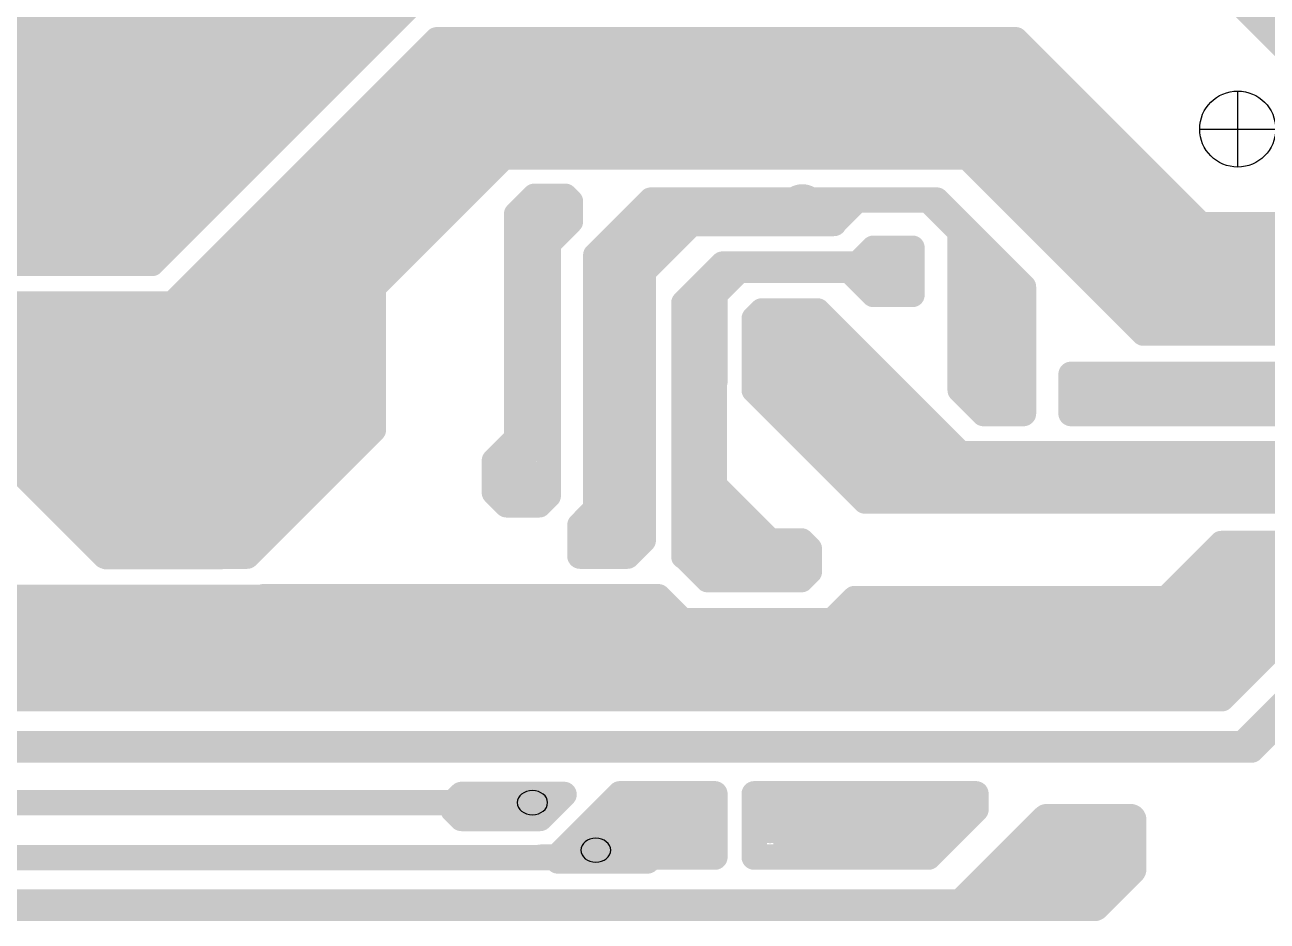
# Model space of a CAD drawing. Extents: x 13 to 23.9, y 0.2 to 11.6.
# Drawn here: x 19.736 to 21.697, y 7.575 to 8.989 of the extents above; entities that cross this region are included whole.
import ezdxf

# ---------------------------------------------------------------- set-up
doc = ezdxf.new("R2010")
doc.units = 0
doc.header["$MEASUREMENT"] = 0
doc.layers.add('BOTTOM', color=250, linetype='Continuous')
doc.layers.get('0').off()

# ---------------------------------------------------------------- blocks, each defined once
blk = doc.blocks.new('UNIT_DISC')
at = {"linetype": 'Continuous', "const_width": 0.5}
blk.add_lwpolyline([(0.25, 0, 1), (-0.25, 0, 1)], format="xyb", close=True, dxfattribs=at)
blk = doc.blocks.new('SHAPE_RR_1900_1300_0_0_0_0')
for points in [[(-0.0625, -0.065), (0.0625, -0.065), (-0.0625, 0.065), (0.0625, 0.065)], [(-0.095, -0.0325), (0.095, -0.0325), (-0.095, 0.0325), (0.095, 0.0325)]]:
    blk.add_solid(points)
at = {"xscale": 0.065, "yscale": 0.065, "zscale": 0.065}
for p in [(-0.0625, 0.0325), (0.0625, 0.0325), (-0.0625, -0.0325), (0.0625, -0.0325)]:
    blk.add_blockref('UNIT_DISC', p, dxfattribs=at)
blk = doc.blocks.new('P_RX190Y130D16A')
at = {"layer": 'BOTTOM'}
blk.add_blockref('SHAPE_RR_1900_1300_0_0_0_0', (0, 0), dxfattribs=at)
blk = doc.blocks.new('SHAPE_EL_780_780_0_0_0_0')
at = {"xscale": 0.078, "yscale": 0.078, "zscale": 0.078}
blk.add_blockref('UNIT_DISC', (0, 0), dxfattribs=at)
blk = doc.blocks.new('P_EX78Y78D16A')
at = {"layer": 'BOTTOM'}
blk.add_blockref('SHAPE_EL_780_780_0_0_0_0', (0, 0), dxfattribs=at)
blk = doc.blocks.new('J33')
for p in [(21.45, 7.7), (21.85, 7.7)]:
    blk.add_blockref('P_EX78Y78D16A', p)
blk = doc.blocks.new('SHAPE_OV_1600_1400_0_0_0_0')
at = {"linetype": 'Continuous', "const_width": 0.14}
blk.add_lwpolyline([(-0.01, 0), (0.01, 0)], dxfattribs=at)
at = {"xscale": 0.14, "yscale": 0.14, "zscale": 0.14}
for p in [(-0.01, 0), (0.01, 0)]:
    blk.add_blockref('UNIT_DISC', p, dxfattribs=at)
blk = doc.blocks.new('P_OX160Y140D18A')
at = {"layer": 'BOTTOM'}
blk.add_blockref('SHAPE_OV_1600_1400_0_0_0_0', (0, 0), dxfattribs=at)
blk = doc.blocks.new('C24')
for p in [(19.6, 8.2), (20, 8.2)]:
    blk.add_blockref('P_OX160Y140D18A', p)
blk = doc.blocks.new('SHAPE_EL_940_760_0_0_0_0')
at = {"xscale": 0.094, "yscale": 0.076, "zscale": 0.076}
blk.add_blockref('UNIT_DISC', (0, 0), dxfattribs=at)
blk = doc.blocks.new('P_EX94Y76D16A')
at = {"layer": 'BOTTOM'}
blk.add_blockref('SHAPE_EL_940_760_0_0_0_0', (0, 0), dxfattribs=at)
blk = doc.blocks.new('J27')
for name, p in [('P_EX78Y78D16A', (20.637, 8.187)), ('P_EX94Y76D16A', (20.637, 7.687))]:
    blk.add_blockref(name, p)
blk = doc.blocks.new('SHAPE_EL_960_760_0_0_0_0')
at = {"xscale": 0.096, "yscale": 0.076, "zscale": 0.076}
blk.add_blockref('UNIT_DISC', (0, 0), dxfattribs=at)
blk = doc.blocks.new('P_EX96Y76D16A')
at = {"layer": 'BOTTOM'}
blk.add_blockref('SHAPE_EL_960_760_0_0_0_0', (0, 0), dxfattribs=at)
blk = doc.blocks.new('J28')
for name, p in [('P_EX78Y78D16A', (20.537, 8.262)), ('P_EX96Y76D16A', (20.537, 7.762))]:
    blk.add_blockref(name, p)
blk = doc.blocks.new('J30')
for p in [(20.912, 8.137), (20.912, 7.737)]:
    blk.add_blockref('P_EX78Y78D16A', p)
blk = doc.blocks.new('SHAPE_OV_900_780_0_0_0_0')
at = {"linetype": 'Continuous', "const_width": 0.078}
blk.add_lwpolyline([(-0.006, 0), (0.006, 0)], dxfattribs=at)
at = {"xscale": 0.078, "yscale": 0.078, "zscale": 0.078}
for p in [(-0.006, 0), (0.006, 0)]:
    blk.add_blockref('UNIT_DISC', p, dxfattribs=at)
blk = doc.blocks.new('P_OX90Y78D16A')
at = {"layer": 'BOTTOM'}
blk.add_blockref('SHAPE_OV_900_780_0_0_0_0', (0, 0), dxfattribs=at)
blk = doc.blocks.new('C27')
for p in [(21.275, 8.413), (21.425, 8.413)]:
    blk.add_blockref('P_OX90Y78D16A', p)
blk = doc.blocks.new('SHAPE_OV_800_1100_0_0_0_0')
at = {"linetype": 'Continuous', "const_width": 0.08}
blk.add_lwpolyline([(0, -0.015), (0, 0.015)], dxfattribs=at)
at = {"xscale": 0.08, "yscale": 0.08, "zscale": 0.08}
for p in [(0, 0.015), (0, -0.015)]:
    blk.add_blockref('UNIT_DISC', p, dxfattribs=at)
blk = doc.blocks.new('P_OX80Y110D17A')
at = {"layer": 'BOTTOM'}
blk.add_blockref('SHAPE_OV_800_1100_0_0_0_0', (0, 0), dxfattribs=at)
blk = doc.blocks.new('U5')
for p in [(20.69, 8.501), (20.8, 8.501), (20.91, 8.501)]:
    blk.add_blockref('P_OX80Y110D17A', p)
blk = doc.blocks.new('J31')
for p in [(21.1, 9.101), (21.1, 8.601)]:
    blk.add_blockref('P_EX78Y78D16A', p)
blk = doc.blocks.new('UNIT_CIRCLE')
at = {"linetype": 'Continuous'}
blk.add_circle((0, 0), 0.5, dxfattribs=at)
blk = doc.blocks.new('SHAPE_MH_1200_1200_0_0_0_0')
at = {"linetype": 'Continuous'}
for p, q in [((0, -0.06), (0, 0.06)), ((-0.06, 0), (0.06, 0))]:
    blk.add_line(p, q, dxfattribs=at)
at = {"xscale": 0.12, "yscale": 0.12, "zscale": 0.12}
blk.add_blockref('UNIT_CIRCLE', (0, 0), dxfattribs=at)
blk = doc.blocks.new('P_MX120Y120D20A')
at = {"layer": 'BOTTOM'}
blk.add_blockref('SHAPE_MH_1200_1200_0_0_0_0', (0, 0), dxfattribs=at)
blk = doc.blocks.new('J32')
for p in [(20.963, 9.299), (20.963, 8.699)]:
    blk.add_blockref('P_EX78Y78D16A', p)
blk = doc.blocks.new('J29')
for p in [(20.563, 9.299), (20.563, 8.699)]:
    blk.add_blockref('P_EX78Y78D16A', p)
blk = doc.blocks.new('POLY_S10_L2_26330')
at = {"layer": 'BOTTOM'}
for points in [[(18.537, 7.925), (19.525, 8.087), (21.05, 7.925)], [(20.737, 8.087), (20.775, 8.037), (19.525, 8.087)], [(21.05, 7.925), (19.525, 8.087), (20.775, 8.037)], [(21.05, 8.075), (21.05, 7.925), (21, 8.05)], [(21, 8.05), (21.05, 7.925), (20.775, 8.037)]]:
    blk.add_solid(points, dxfattribs=at)
blk = doc.blocks.new('POLY_S13_L2_26298')
at = {"layer": 'BOTTOM'}
for points in [[(21.6, 8.151), (22.212, 8.151), (21.525, 8.088)], [(21.525, 8.088), (22.212, 8.151), (21.912, 8.063)], [(21.912, 8.063), (22.212, 8.151), (22.037, 8.051)], [(22.037, 8.051), (22.212, 8.151), (22.075, 8.038)], [(22.175, 8.026), (22.075, 8.038), (22.212, 8.151)], [(21.037, 8.076), (21.525, 8.088), (21.037, 7.926)], [(21.037, 7.926), (21.525, 8.088), (21.625, 7.926)], [(21.625, 7.926), (21.525, 8.088), (21.712, 8.026)], [(21.712, 8.026), (21.525, 8.088), (21.887, 8.026)], [(21.887, 8.026), (21.525, 8.088), (21.912, 8.063)], [(22.1, 8.013), (22.075, 8.038), (22.175, 8.026)]]:
    blk.add_solid(points, dxfattribs=at)
blk = doc.blocks.new('POLY_S17_L2_26323')
at = {"layer": 'BOTTOM'}
for points in [[(19.937, 8.612), (19.4, 9.012), (20.35, 9.025)], [(19.225, 8.612), (19.4, 9.012), (19.937, 8.612)]]:
    blk.add_solid(points, dxfattribs=at)
blk = doc.blocks.new('POLY_S15_L2_26328')
at = {"layer": 'BOTTOM'}
for points in [[(20.2, 8.775), (20.162, 8.425), (19.962, 8.55)], [(20.362, 8.687), (20.162, 8.425), (20.2, 8.775)], [(19.275, 8.55), (20.162, 8.425), (19.212, 8.512)], [(19.962, 8.55), (20.162, 8.425), (19.275, 8.55)], [(18.487, 8.512), (20.162, 8.425), (18.4, 8.437)], [(19.212, 8.512), (20.162, 8.425), (18.487, 8.512)], [(18.4, 8.437), (20.162, 8.425), (18.4, 8.35)], [(20.162, 8.425), (19.675, 8.337), (18.4, 8.35)], [(19.962, 8.15), (19.675, 8.337), (20.162, 8.425)], [(19.875, 8.15), (19.675, 8.337), (19.962, 8.15)]]:
    blk.add_solid(points, dxfattribs=at)
blk = doc.blocks.new('POLY_S4_L2_26319')
at = {"layer": 'BOTTOM'}
blk.add_solid([(20.109, 8.175), (20.279, 8.347), (19.902, 8.144), (20.282, 8.611)], dxfattribs=at)
blk = doc.blocks.new('POLY_S24_L2_26318')
at = {"layer": 'BOTTOM'}
for points in [[(21.812, 8.862), (21.65, 9.025), (22.4, 8.862)], [(22.4, 8.862), (21.65, 9.025), (22.562, 9.025)]]:
    blk.add_solid(points, dxfattribs=at)
blk = doc.blocks.new('POLY_S8_L2_26338')
at = {"layer": 'BOTTOM'}
for points in [[(20.41, 8.975), (20.565, 8.78), (20.245, 8.81)], [(21.25, 8.975), (20.565, 8.78), (20.41, 8.975)], [(21.245, 8.775), (20.565, 8.78), (21.25, 8.975)], [(20.17, 8.765), (20.245, 8.81), (20.34, 8.645)], [(20.34, 8.645), (20.245, 8.81), (20.49, 8.78)], [(20.49, 8.78), (20.245, 8.81), (20.565, 8.78)]]:
    blk.add_solid(points, dxfattribs=at)
blk = doc.blocks.new('POLY_S7_L2_26453')
at = {"layer": 'BOTTOM'}
for points in [[(20.987, 8.526), (21.062, 8.238), (20.887, 8.526)], [(20.887, 8.526), (21.062, 8.238), (20.887, 8.413)], [(21.212, 8.313), (21.062, 8.238), (20.987, 8.526)], [(21.925, 8.238), (21.062, 8.238), (21.925, 8.313)], [(21.925, 8.313), (21.062, 8.238), (21.212, 8.313)]]:
    blk.add_solid(points, dxfattribs=at)
blk = doc.blocks.new('POLY_S15_L2_26317')
at = {"layer": 'BOTTOM'}
for points in [[(22.712, 9.075), (22.775, 8.912), (22.437, 8.8)], [(22.887, 9.062), (22.775, 8.912), (22.712, 9.075)], [(22.862, 8.925), (22.775, 8.912), (22.887, 9.062)], [(21.3, 8.962), (21.587, 8.675), (21.2, 8.962)], [(21.2, 8.962), (21.587, 8.675), (21.212, 8.787)], [(22.475, 8.625), (22.15, 8.625), (22.775, 8.912)], [(22.775, 8.912), (22.15, 8.625), (22.437, 8.8)], [(21.5, 8.5), (21.212, 8.787), (22.025, 8.5)], [(21.212, 8.787), (21.587, 8.675), (22.025, 8.5)], [(22, 8.8), (22.437, 8.8), (21.875, 8.675)], [(22.437, 8.8), (22.15, 8.625), (21.875, 8.675)], [(22.025, 8.5), (21.587, 8.675), (22.15, 8.625)], [(21.875, 8.675), (22.15, 8.625), (21.587, 8.675)]]:
    blk.add_solid(points, dxfattribs=at)

msp = doc.modelspace()

# ---------------------------------------------------------------- linework, layer by layer
at = {"layer": 'BOTTOM', "linetype": 'Continuous'}
for points, const_width in [([(19.8, 8.8), (19.8, 9.262)], 0.04), ([(19.937, 8.825), (20.237, 9.125)], 0.04), ([(19.937, 8.612), (20.375, 9.05)], 0.038), ([(21.646, 9.03), (21.813, 8.863)], 0.038), ([(19.925, 8.506), (20.386, 8.967)], 0.038), ([(20.386, 8.967), (20.441, 8.967)], 0.038), ([(20.396, 8.967), (21.3, 8.967)], 0.038), ([(21.3, 8.967), (21.594, 8.673)], 0.038), ([(20.313, 8.75), (20.463, 8.9)], 0.038), ([(20.187, 8.625), (20.437, 8.875)], 0.04), ([(18.687, 8.825), (19.937, 8.825)], 0.04), ([(20.359, 8.65), (20.539, 8.83)], 0.038), ([(21.166, 8.837), (21.501, 8.502)], 0.038), ([(20.287, 8.575), (20.512, 8.8)], 0.038), ([(20.337, 8.787), (20.337, 8.8)], 0.04), ([(20.114, 8.413), (20.482, 8.781)], 0.038), ([(20.48, 8.78), (21.24, 8.78)], 0.038), ([(20.482, 8.781), (20.859, 8.781)], 0.038), ([(21.24, 8.78), (21.345, 8.675)], 0.038), ([(20.511, 8.691), (20.54, 8.72)], 0.038), ([(20.514, 8.694), (20.54, 8.72)], 0.038), ([(20.54, 8.72), (20.589, 8.72)], 0.038), ([(20.54, 8.72), (20.567, 8.72)], 0.038), ([(20.589, 8.72), (20.598, 8.711)], 0.038), ([(20.598, 8.679), (20.598, 8.711)], 0.038), ([(20.637, 8.626), (20.724, 8.713)], 0.04), ([(20.724, 8.713), (20.975, 8.713)], 0.04), ([(20.95, 8.713), (21.175, 8.713)], 0.04), ([(21.012, 8.676), (21.049, 8.713)], 0.04), ([(21.049, 8.713), (21.162, 8.713)], 0.04), ([(21.162, 8.713), (21.212, 8.663)], 0.04), ([(21.175, 8.713), (21.312, 8.576)], 0.04), ([(20.511, 8.337), (20.511, 8.691)], 0.038), ([(20.534, 8.664), (20.557, 8.687)], 0.038), ([(20.675, 8.588), (20.775, 8.688)], 0.05), ([(20.7, 8.638), (20.75, 8.688)], 0.05), ([(20.7, 8.588), (20.8, 8.688)], 0.04), ([(20.75, 8.69), (20.96, 8.69)], 0.038), ([(20.775, 8.688), (20.95, 8.688)], 0.05), ([(20.563, 8.644), (20.598, 8.679)], 0.038), ([(20.75, 8.676), (20.975, 8.676)], 0.04), ([(20.9, 8.676), (21.013, 8.676)], 0.04), ([(20.975, 8.676), (21.012, 8.676)], 0.04), ([(21.345, 8.675), (21.65, 8.675)], 0.038), ([(21.594, 8.673), (21.871, 8.673)], 0.038), ([(21.64, 8.675), (21.865, 8.675)], 0.038), ([(20.534, 8.318), (20.534, 8.664)], 0.038), ([(20.7, 8.463), (20.7, 8.651)], 0.04), ([(21.212, 8.413), (21.212, 8.663)], 0.04), ([(20.563, 8.246), (20.563, 8.644)], 0.038), ([(20.637, 8.213), (20.637, 8.626)], 0.04), ([(20.65, 8.188), (20.65, 8.626)], 0.05), ([(20.675, 8.614), (20.687, 8.626)], 0.04), ([(20.712, 8.401), (20.712, 8.638)], 0.04), ([(21.05, 8.613), (21.075, 8.638)], 0.038), ([(21.075, 8.638), (21.137, 8.638)], 0.038), ([(21.137, 8.563), (21.137, 8.638)], 0.038), ([(19.225, 8.612), (19.937, 8.612)], 0.038), ([(20.187, 8.312), (20.187, 8.625)], 0.04), ([(20.675, 8.588), (20.675, 8.614)], 0.04), ([(20.775, 8.551), (20.837, 8.613)], 0.038), ([(20.837, 8.613), (20.887, 8.613)], 0.038), ([(20.837, 8.613), (21.05, 8.613)], 0.038), ([(21.237, 8.413), (21.237, 8.614)], 0.04), ([(20.7, 8.551), (20.7, 8.588)], 0.04), ([(20.825, 8.564), (20.862, 8.601)], 0.04), ([(20.825, 8.563), (20.863, 8.601)], 0.038), ([(20.863, 8.601), (21.037, 8.601)], 0.038), ([(21.037, 8.601), (21.075, 8.563)], 0.038), ([(21.262, 8.413), (21.262, 8.601)], 0.04), ([(20.287, 8.35), (20.287, 8.575)], 0.038), ([(20.687, 8.188), (20.687, 8.576)], 0.04), ([(20.817, 8.563), (20.837, 8.583)], 0.04), ([(21.275, 8.413), (21.275, 8.576)], 0.04), ([(21.312, 8.388), (21.312, 8.576)], 0.04), ([(19.262, 8.55), (19.977, 8.55)], 0.038), ([(20.775, 8.488), (20.775, 8.551)], 0.038), ([(20.8, 8.22), (20.8, 8.56)], 0.038), ([(20.817, 8.533), (20.817, 8.563)], 0.04), ([(20.825, 8.426), (20.825, 8.564)], 0.04), ([(20.825, 8.413), (20.825, 8.563)], 0.038), ([(21.075, 8.563), (21.137, 8.563)], 0.038), ([(20.887, 8.526), (20.899, 8.538)], 0.04), ([(20.899, 8.538), (20.987, 8.538)], 0.04), ([(20.987, 8.538), (21.212, 8.313)], 0.04), ([(20.987, 8.538), (21.024, 8.501)], 0.038), ([(20.67, 8.31), (20.67, 8.51)], 0.038), ([(20.887, 8.413), (20.887, 8.526)], 0.04), ([(20.712, 8.176), (20.712, 8.501)], 0.04), ([(20.775, 8.238), (20.775, 8.501)], 0.038), ([(20.824, 8.415), (20.824, 8.508)], 0.04), ([(20.887, 8.477), (20.903, 8.493)], 0.04), ([(21.501, 8.502), (22.023, 8.502)], 0.038), ([(21.212, 8.413), (21.212, 8.463)], 0.04), ([(20.825, 8.435), (20.825, 8.44)], 0.038), ([(20.825, 8.225), (20.825, 8.435)], 0.038), ([(21.387, 8.438), (21.85, 8.438)], 0.04), ([(21.387, 8.388), (21.387, 8.438)], 0.04), ([(20.114, 8.219), (20.114, 8.413)], 0.038), ([(20.887, 8.413), (21.062, 8.238)], 0.04), ([(21.212, 8.413), (21.237, 8.388)], 0.04), ([(21.212, 8.413), (21.249, 8.376)], 0.04), ([(21.312, 8.376), (21.312, 8.426)], 0.04), ([(21.387, 8.376), (21.387, 8.413)], 0.04), ([(21.425, 8.413), (21.85, 8.413)], 0.05), ([(19.712, 8.4), (19.912, 8.2)], 0.04), ([(20.8, 8.175), (20.8, 8.4)], 0.038), ([(21.237, 8.388), (21.312, 8.388)], 0.04), ([(21.249, 8.376), (21.312, 8.376)], 0.04), ([(21.387, 8.376), (21.812, 8.376)], 0.04), ([(19.675, 8.337), (19.862, 8.15)], 0.038), ([(20.087, 8.15), (20.287, 8.35)], 0.038), ([(20.476, 8.302), (20.511, 8.337)], 0.038), ([(20.499, 8.283), (20.534, 8.318)], 0.038), ([(21.212, 8.313), (21.875, 8.313)], 0.04), ([(20.075, 8.2), (20.187, 8.312)], 0.04), ([(20.476, 8.251), (20.476, 8.302)], 0.038), ([(20.499, 8.251), (20.499, 8.283)], 0.038), ([(20.66, 8.2), (20.66, 8.28)], 0.038), ([(20.68, 8.2), (20.68, 8.27)], 0.038), ([(20.825, 8.263), (20.912, 8.176)], 0.038), ([(20.476, 8.251), (20.496, 8.231)], 0.038), ([(20.531, 8.236), (20.553, 8.236)], 0.038), ([(20.548, 8.231), (20.563, 8.246)], 0.038), ([(20.553, 8.236), (20.563, 8.246)], 0.038), ([(20.612, 8.2), (20.65, 8.238)], 0.04), ([(20.619, 8.209), (20.649, 8.239)], 0.038), ([(20.775, 8.15), (20.775, 8.245)], 0.038), ([(20.8, 8.15), (20.8, 8.235)], 0.038), ([(20.825, 8.238), (20.912, 8.151)], 0.038), ([(21.062, 8.238), (21.55, 8.238)], 0.04), ([(21.5, 8.251), (22.049, 8.251)], 0.04), ([(21.5, 8.251), (21.513, 8.238)], 0.04), ([(21.513, 8.238), (22.087, 8.238)], 0.04), ([(20.044, 8.149), (20.114, 8.219)], 0.038), ([(20.496, 8.231), (20.548, 8.231)], 0.038), ([(19.912, 8.2), (20.075, 8.2)], 0.04), ([(20.612, 8.151), (20.612, 8.2)], 0.04), ([(20.619, 8.195), (20.619, 8.209)], 0.038), ([(20.66, 8.2), (20.68, 8.2)], 0.038), ([(20.812, 8.213), (20.887, 8.138)], 0.038), ([(20.619, 8.157), (20.619, 8.195)], 0.038), ([(20.65, 8.176), (20.675, 8.176)], 0.04), ([(20.675, 8.176), (20.687, 8.188)], 0.04), ([(20.687, 8.151), (20.712, 8.176)], 0.04), ([(20.825, 8.176), (20.863, 8.138)], 0.038), ([(20.912, 8.176), (20.962, 8.176)], 0.038), ([(20.962, 8.176), (20.975, 8.163)], 0.038), ([(20.975, 8.126), (20.975, 8.163)], 0.038), ([(21.511, 8.059), (21.624, 8.172)], 0.038), ([(21.624, 8.172), (22.362, 8.172)], 0.038), ([(19.862, 8.15), (20.087, 8.15)], 0.038), ([(19.865, 8.149), (20.044, 8.149)], 0.038), ([(20.612, 8.151), (20.625, 8.151)], 0.04), ([(20.625, 8.151), (20.687, 8.151)], 0.04), ([(20.775, 8.151), (20.813, 8.113)], 0.038), ([(20.812, 8.151), (20.837, 8.126)], 0.038), ([(20.863, 8.138), (20.9, 8.138)], 0.038), ([(20.887, 8.138), (20.95, 8.138)], 0.038), ([(20.912, 8.151), (20.962, 8.151)], 0.038), ([(21.537, 8.082), (21.6, 8.145)], 0.038), ([(21.54, 8.085), (21.6, 8.145)], 0.038), ([(21.6, 8.145), (22.3, 8.145)], 0.038), ([(21.6, 8.145), (22.295, 8.145)], 0.038), ([(20.837, 8.126), (20.887, 8.126)], 0.038), ([(20.962, 8.113), (20.975, 8.126)], 0.038), ([(20.813, 8.113), (20.925, 8.113)], 0.038), ([(20.925, 8.113), (20.962, 8.113)], 0.038), ([(19.612, 8.087), (20.012, 8.087)], 0.038), ([(19.975, 8.087), (20.363, 8.087)], 0.038), ([(20.112, 8.088), (20.736, 8.088)], 0.038), ([(20.183, 8.058), (20.183, 8.082)], 0.038), ([(20.243, 8.058), (20.243, 8.082)], 0.038), ([(20.736, 8.088), (20.774, 8.05)], 0.038), ([(21.01, 8.05), (21.045, 8.085)], 0.038), ([(21.045, 8.085), (21.31, 8.085)], 0.038), ([(21.245, 8.085), (21.54, 8.085)], 0.038), ([(21.449, 8.082), (21.537, 8.082)], 0.038), ([(20.18, 8.07), (20.23, 8.07)], 0.038), ([(20.2, 8.065), (20.225, 8.065)], 0.038), ([(20.183, 8.058), (20.213, 8.028)], 0.038), ([(20.213, 8.028), (20.243, 8.058)], 0.038), ([(20.241, 8.052), (20.245, 8.052)], 0.038), ([(20.775, 8.05), (20.915, 8.05)], 0.038), ([(20.89, 8.05), (21.01, 8.05)], 0.038), ([(21.625, 7.926), (21.737, 8.038)], 0.04), ([(20.18, 8.025), (20.28, 7.925)], 0.038), ([(20.213, 8), (20.237, 8.024)], 0.038), ([(21.637, 8.026), (21.875, 8.026)], 0.05), ([(18.512, 8), (20.737, 8)], 0.04), ([(20.213, 8), (20.215, 8)], 0.038), ([(20.175, 7.98), (20.24, 7.98)], 0.038), ([(21.652, 7.849), (21.745, 7.942)], 0.04), ([(18.037, 7.926), (20.425, 7.926)], 0.04), ([(18.524, 7.925), (20.455, 7.925)], 0.038), ([(20.28, 7.925), (20.52, 7.925)], 0.038), ([(20.5, 7.926), (21.625, 7.926)], 0.04), ([(21.672, 7.845), (21.747, 7.92)], 0.04), ([(17.7, 7.85), (21.662, 7.85)], 0.05), ([(18.4, 7.85), (20.637, 7.85)], 0.05), ([(18.4, 7.85), (20.612, 7.85)], 0.04), ([(20.512, 7.85), (21.162, 7.85)], 0.05), ([(20.612, 7.85), (21.125, 7.85)], 0.04), ([(21.625, 7.85), (21.662, 7.85)], 0.05), ([(21.624, 7.845), (21.672, 7.845)], 0.04), ([(20.412, 7.762), (20.425, 7.775)], 0.04), ([(20.425, 7.775), (20.587, 7.775)], 0.04), ([(20.549, 7.737), (20.587, 7.775)], 0.04), ([(20.575, 7.676), (20.675, 7.776)], 0.04), ([(20.675, 7.776), (20.7, 7.776)], 0.04), ([(20.7, 7.776), (20.812, 7.776)], 0.04), ([(20.812, 7.776), (20.825, 7.776)], 0.04), ([(20.825, 7.676), (20.825, 7.776)], 0.04), ([(20.887, 7.738), (20.887, 7.776)], 0.04), ([(20.887, 7.776), (21.237, 7.776)], 0.04), ([(21.237, 7.751), (21.237, 7.776)], 0.04), ([(17.888, 7.762), (20.412, 7.762)], 0.04), ([(20.412, 7.75), (20.412, 7.762)], 0.04), ([(20.412, 7.75), (20.425, 7.737)], 0.04), ([(20.573, 7.675), (20.644, 7.746)], 0.038), ([(20.644, 7.746), (20.719, 7.746)], 0.038), ([(20.719, 7.669), (20.719, 7.746)], 0.038), ([(20.887, 7.676), (20.887, 7.751)], 0.04), ([(21.087, 7.751), (21.212, 7.751)], 0.04), ([(21.162, 7.676), (21.237, 7.751)], 0.04), ([(21.175, 7.713), (21.212, 7.75)], 0.04), ([(21.212, 7.75), (21.212, 7.751)], 0.04), ([(20.425, 7.737), (20.512, 7.737)], 0.04), ([(20.487, 7.737), (20.549, 7.737)], 0.04), ([(20.64, 7.725), (20.702, 7.725)], 0.038), ([(21.218, 7.604), (21.349, 7.735)], 0.05), ([(21.349, 7.735), (21.481, 7.735)], 0.05), ([(21.481, 7.657), (21.481, 7.735)], 0.05), ([(21.087, 7.713), (21.175, 7.713)], 0.04), ([(21.237, 7.6), (21.337, 7.7)], 0.05), ([(21.324, 7.665), (21.364, 7.705)], 0.05), ([(21.337, 7.7), (21.45, 7.7)], 0.05), ([(21.364, 7.705), (21.447, 7.705)], 0.05), ([(21.447, 7.702), (21.447, 7.705)], 0.05), ([(21.447, 7.667), (21.447, 7.702)], 0.05), ([(20.627, 7.682), (20.655, 7.682)], 0.05), ([(20.635, 7.705), (20.705, 7.705)], 0.038), ([(20.638, 7.675), (20.65, 7.687)], 0.04), ([(20.655, 7.682), (20.655, 7.683)], 0.05), ([(17.825, 7.675), (19.95, 7.675)], 0.04), ([(19.95, 7.675), (20.637, 7.675)], 0.04), ([(20.55, 7.676), (20.825, 7.676)], 0.04), ([(20.569, 7.677), (20.577, 7.669)], 0.038), ([(20.577, 7.669), (20.691, 7.669)], 0.038), ([(20.69, 7.669), (20.719, 7.669)], 0.038), ([(20.887, 7.676), (21.162, 7.676)], 0.04), ([(21.324, 7.665), (21.431, 7.665)], 0.05), ([(21.41, 7.63), (21.447, 7.667)], 0.05), ([(21.424, 7.6), (21.481, 7.657)], 0.05), ([(21.288, 7.63), (21.41, 7.63)], 0.05), ([(17.775, 7.6), (20.5, 7.6)], 0.04), ([(17.999, 7.6), (20.775, 7.6)], 0.05), ([(20.399, 7.6), (20.725, 7.6)], 0.04), ([(20.5, 7.6), (20.687, 7.6)], 0.04), ([(20.575, 7.6), (20.725, 7.6)], 0.04), ([(20.748, 7.6), (20.866, 7.6)], 0.05), ([(20.85, 7.6), (21.237, 7.6)], 0.05), ([(21.211, 7.6), (21.424, 7.6)], 0.05)]:
    msp.add_lwpolyline(points, dxfattribs=dict(at, const_width=const_width))

# ---------------------------------------------------------------- block references
for name, p in [('POLY_S17_L2_26323', (0, 0)), ('POLY_S24_L2_26318', (0, 0)), ('J29', (0, 0)), ('J32', (0, 0)), ('J31', (0, 0)), ('POLY_S15_L2_26317', (0, 0)), ('POLY_S8_L2_26338', (0, 0)), ('P_MX120Y120D20A', (21.65, 8.825)), ('POLY_S15_L2_26328', (0, 0)), ('POLY_S4_L2_26319', (0, 0)), ('U5', (0, 0)), ('POLY_S7_L2_26453', (0, 0)), ('C27', (0, 0)), ('J28', (0, 0)), ('C24', (0, 0)), ('J27', (0, 0)), ('J30', (0, 0)), ('POLY_S13_L2_26298', (0, 0)), ('POLY_S10_L2_26330', (0, 0)), ('P_RX190Y130D16A', (20.737, 7.725)), ('P_RX190Y130D16A', (21.012, 7.725)), ('J33', (0, 0))]:
    msp.add_blockref(name, p)
at = {"layer": 'BOTTOM'}
for p, xscale, yscale, zscale in [((20.386, 8.967), 0.038, 0.038, 0.038), ((20.386, 8.967), 0.038, 0.038, 0.038), ((20.396, 8.967), 0.038, 0.038, 0.038), ((20.441, 8.967), 0.038, 0.038, 0.038), ((21.3, 8.967), 0.038, 0.038, 0.038), ((21.3, 8.967), 0.038, 0.038, 0.038), ((20.463, 8.9), 0.038, 0.038, 0.038), ((20.437, 8.875), 0.04, 0.04, 0.04), ((19.937, 8.825), 0.04, 0.04, 0.04), ((19.937, 8.825), 0.04, 0.04, 0.04), ((20.539, 8.83), 0.038, 0.038, 0.038), ((21.166, 8.837), 0.038, 0.038, 0.038), ((19.8, 8.8), 0.04, 0.04, 0.04), ((20.337, 8.8), 0.04, 0.04, 0.04), ((20.337, 8.787), 0.04, 0.04, 0.04), ((20.512, 8.8), 0.038, 0.038, 0.038), ((20.48, 8.78), 0.038, 0.038, 0.038), ((20.482, 8.781), 0.038, 0.038, 0.038), ((20.482, 8.781), 0.038, 0.038, 0.038), ((20.859, 8.781), 0.038, 0.038, 0.038), ((21.24, 8.78), 0.038, 0.038, 0.038), ((21.24, 8.78), 0.038, 0.038, 0.038), ((20.313, 8.75), 0.038, 0.038, 0.038), ((20.54, 8.72), 0.038, 0.038, 0.038), ((20.54, 8.72), 0.038, 0.038, 0.038), ((20.54, 8.72), 0.038, 0.038, 0.038), ((20.54, 8.72), 0.038, 0.038, 0.038), ((20.567, 8.72), 0.038, 0.038, 0.038), ((20.589, 8.72), 0.038, 0.038, 0.038), ((20.589, 8.72), 0.038, 0.038, 0.038), ((20.598, 8.711), 0.038, 0.038, 0.038), ((20.598, 8.711), 0.038, 0.038, 0.038), ((20.724, 8.713), 0.04, 0.04, 0.04), ((20.724, 8.713), 0.04, 0.04, 0.04), ((20.95, 8.713), 0.04, 0.04, 0.04), ((20.975, 8.713), 0.04, 0.04, 0.04), ((21.049, 8.713), 0.04, 0.04, 0.04), ((21.049, 8.713), 0.04, 0.04, 0.04), ((21.162, 8.713), 0.04, 0.04, 0.04), ((21.162, 8.713), 0.04, 0.04, 0.04), ((21.175, 8.713), 0.04, 0.04, 0.04), ((21.175, 8.713), 0.04, 0.04, 0.04), ((20.511, 8.691), 0.038, 0.038, 0.038), ((20.511, 8.691), 0.038, 0.038, 0.038), ((20.514, 8.694), 0.038, 0.038, 0.038), ((20.557, 8.687), 0.038, 0.038, 0.038), ((20.75, 8.688), 0.05, 0.05, 0.05), ((20.75, 8.69), 0.038, 0.038, 0.038), ((20.775, 8.688), 0.05, 0.05, 0.05), ((20.775, 8.688), 0.05, 0.05, 0.05), ((20.8, 8.688), 0.04, 0.04, 0.04), ((20.95, 8.688), 0.05, 0.05, 0.05), ((20.96, 8.69), 0.038, 0.038, 0.038), ((20.598, 8.679), 0.038, 0.038, 0.038), ((20.598, 8.679), 0.038, 0.038, 0.038), ((20.75, 8.676), 0.04, 0.04, 0.04), ((20.9, 8.676), 0.04, 0.04, 0.04), ((20.975, 8.676), 0.04, 0.04, 0.04), ((20.975, 8.676), 0.04, 0.04, 0.04), ((21.012, 8.676), 0.04, 0.04, 0.04), ((21.012, 8.676), 0.04, 0.04, 0.04), ((21.013, 8.676), 0.04, 0.04, 0.04), ((21.345, 8.675), 0.038, 0.038, 0.038), ((21.345, 8.675), 0.038, 0.038, 0.038), ((21.594, 8.673), 0.038, 0.038, 0.038), ((21.594, 8.673), 0.038, 0.038, 0.038), ((21.64, 8.675), 0.038, 0.038, 0.038), ((21.65, 8.675), 0.038, 0.038, 0.038), ((20.359, 8.65), 0.038, 0.038, 0.038), ((20.534, 8.664), 0.038, 0.038, 0.038), ((20.534, 8.664), 0.038, 0.038, 0.038), ((20.7, 8.651), 0.04, 0.04, 0.04), ((21.212, 8.663), 0.04, 0.04, 0.04), ((21.212, 8.663), 0.04, 0.04, 0.04), ((20.563, 8.644), 0.038, 0.038, 0.038), ((20.563, 8.644), 0.038, 0.038, 0.038), ((20.637, 8.626), 0.04, 0.04, 0.04), ((20.637, 8.626), 0.04, 0.04, 0.04), ((20.65, 8.626), 0.05, 0.05, 0.05), ((20.687, 8.626), 0.04, 0.04, 0.04), ((20.7, 8.638), 0.05, 0.05, 0.05), ((20.712, 8.638), 0.04, 0.04, 0.04), ((21.075, 8.638), 0.038, 0.038, 0.038), ((21.075, 8.638), 0.038, 0.038, 0.038), ((21.137, 8.638), 0.038, 0.038, 0.038), ((21.137, 8.638), 0.038, 0.038, 0.038), ((19.937, 8.612), 0.038, 0.038, 0.038), ((19.937, 8.612), 0.038, 0.038, 0.038), ((20.187, 8.625), 0.04, 0.04, 0.04), ((20.187, 8.625), 0.04, 0.04, 0.04), ((20.675, 8.614), 0.04, 0.04, 0.04), ((20.675, 8.614), 0.04, 0.04, 0.04), ((20.837, 8.613), 0.038, 0.038, 0.038), ((20.837, 8.613), 0.038, 0.038, 0.038), ((20.837, 8.613), 0.038, 0.038, 0.038), ((20.887, 8.613), 0.038, 0.038, 0.038), ((21.05, 8.613), 0.038, 0.038, 0.038), ((21.05, 8.613), 0.038, 0.038, 0.038), ((21.237, 8.614), 0.04, 0.04, 0.04), ((20.675, 8.588), 0.05, 0.05, 0.05), ((20.675, 8.588), 0.04, 0.04, 0.04), ((20.7, 8.588), 0.04, 0.04, 0.04), ((20.7, 8.588), 0.04, 0.04, 0.04), ((20.862, 8.601), 0.04, 0.04, 0.04), ((20.863, 8.601), 0.038, 0.038, 0.038), ((20.863, 8.601), 0.038, 0.038, 0.038), ((21.037, 8.601), 0.038, 0.038, 0.038), ((21.037, 8.601), 0.038, 0.038, 0.038), ((21.262, 8.601), 0.04, 0.04, 0.04), ((20.287, 8.575), 0.038, 0.038, 0.038), ((20.287, 8.575), 0.038, 0.038, 0.038), ((20.687, 8.576), 0.04, 0.04, 0.04), ((20.837, 8.583), 0.04, 0.04, 0.04), ((21.275, 8.576), 0.04, 0.04, 0.04), ((21.312, 8.576), 0.04, 0.04, 0.04), ((21.312, 8.576), 0.04, 0.04, 0.04), ((19.977, 8.55), 0.038, 0.038, 0.038), ((20.7, 8.551), 0.04, 0.04, 0.04), ((20.775, 8.551), 0.038, 0.038, 0.038), ((20.775, 8.551), 0.038, 0.038, 0.038), ((20.8, 8.56), 0.038, 0.038, 0.038), ((20.817, 8.563), 0.04, 0.04, 0.04), ((20.817, 8.563), 0.04, 0.04, 0.04), ((20.825, 8.564), 0.04, 0.04, 0.04), ((20.825, 8.564), 0.04, 0.04, 0.04), ((20.825, 8.563), 0.038, 0.038, 0.038), ((20.825, 8.563), 0.038, 0.038, 0.038), ((21.075, 8.563), 0.038, 0.038, 0.038), ((21.075, 8.563), 0.038, 0.038, 0.038), ((21.137, 8.563), 0.038, 0.038, 0.038), ((21.137, 8.563), 0.038, 0.038, 0.038), ((20.817, 8.533), 0.04, 0.04, 0.04), ((20.899, 8.538), 0.04, 0.04, 0.04), ((20.899, 8.538), 0.04, 0.04, 0.04), ((20.987, 8.538), 0.04, 0.04, 0.04), ((20.987, 8.538), 0.04, 0.04, 0.04), ((20.987, 8.538), 0.038, 0.038, 0.038), ((20.67, 8.51), 0.038, 0.038, 0.038), ((20.887, 8.526), 0.04, 0.04, 0.04), ((20.887, 8.526), 0.04, 0.04, 0.04), ((19.925, 8.506), 0.038, 0.038, 0.038), ((20.712, 8.501), 0.04, 0.04, 0.04), ((20.775, 8.501), 0.038, 0.038, 0.038), ((20.824, 8.508), 0.04, 0.04, 0.04), ((20.903, 8.493), 0.04, 0.04, 0.04), ((21.024, 8.501), 0.038, 0.038, 0.038), ((21.501, 8.502), 0.038, 0.038, 0.038), ((21.501, 8.502), 0.038, 0.038, 0.038), ((20.775, 8.488), 0.038, 0.038, 0.038), ((20.887, 8.477), 0.04, 0.04, 0.04), ((20.7, 8.463), 0.04, 0.04, 0.04), ((21.212, 8.463), 0.04, 0.04, 0.04), ((20.825, 8.44), 0.038, 0.038, 0.038), ((20.825, 8.435), 0.038, 0.038, 0.038), ((20.825, 8.435), 0.038, 0.038, 0.038), ((21.387, 8.438), 0.04, 0.04, 0.04), ((21.387, 8.438), 0.04, 0.04, 0.04), ((20.114, 8.413), 0.038, 0.038, 0.038), ((20.114, 8.413), 0.038, 0.038, 0.038), ((20.824, 8.415), 0.04, 0.04, 0.04), ((20.825, 8.426), 0.04, 0.04, 0.04), ((20.825, 8.413), 0.038, 0.038, 0.038), ((20.887, 8.413), 0.04, 0.04, 0.04), ((20.887, 8.413), 0.04, 0.04, 0.04), ((21.212, 8.413), 0.04, 0.04, 0.04), ((21.212, 8.413), 0.04, 0.04, 0.04), ((21.212, 8.413), 0.04, 0.04, 0.04), ((21.212, 8.413), 0.04, 0.04, 0.04), ((21.237, 8.413), 0.04, 0.04, 0.04), ((21.262, 8.413), 0.04, 0.04, 0.04), ((21.275, 8.413), 0.04, 0.04, 0.04), ((21.312, 8.426), 0.04, 0.04, 0.04), ((21.387, 8.413), 0.04, 0.04, 0.04), ((21.425, 8.413), 0.05, 0.05, 0.05), ((20.712, 8.401), 0.04, 0.04, 0.04), ((20.8, 8.4), 0.038, 0.038, 0.038), ((21.237, 8.388), 0.04, 0.04, 0.04), ((21.237, 8.388), 0.04, 0.04, 0.04), ((21.249, 8.376), 0.04, 0.04, 0.04), ((21.249, 8.376), 0.04, 0.04, 0.04), ((21.312, 8.388), 0.04, 0.04, 0.04), ((21.312, 8.388), 0.04, 0.04, 0.04), ((21.312, 8.376), 0.04, 0.04, 0.04), ((21.312, 8.376), 0.04, 0.04, 0.04), ((21.387, 8.388), 0.04, 0.04, 0.04), ((21.387, 8.376), 0.04, 0.04, 0.04), ((21.387, 8.376), 0.04, 0.04, 0.04), ((20.287, 8.35), 0.038, 0.038, 0.038), ((20.287, 8.35), 0.038, 0.038, 0.038), ((20.511, 8.337), 0.038, 0.038, 0.038), ((20.511, 8.337), 0.038, 0.038, 0.038), ((20.534, 8.318), 0.038, 0.038, 0.038), ((20.534, 8.318), 0.038, 0.038, 0.038), ((21.212, 8.313), 0.04, 0.04, 0.04), ((21.212, 8.313), 0.04, 0.04, 0.04), ((20.187, 8.312), 0.04, 0.04, 0.04), ((20.187, 8.312), 0.04, 0.04, 0.04), ((20.476, 8.302), 0.038, 0.038, 0.038), ((20.476, 8.302), 0.038, 0.038, 0.038), ((20.67, 8.31), 0.038, 0.038, 0.038), ((20.499, 8.283), 0.038, 0.038, 0.038), ((20.499, 8.283), 0.038, 0.038, 0.038), ((20.66, 8.28), 0.038, 0.038, 0.038), ((20.68, 8.27), 0.038, 0.038, 0.038), ((20.825, 8.263), 0.038, 0.038, 0.038), ((20.476, 8.251), 0.038, 0.038, 0.038), ((20.476, 8.251), 0.038, 0.038, 0.038), ((20.499, 8.251), 0.038, 0.038, 0.038), ((20.531, 8.236), 0.038, 0.038, 0.038), ((20.553, 8.236), 0.038, 0.038, 0.038), ((20.553, 8.236), 0.038, 0.038, 0.038), ((20.563, 8.246), 0.038, 0.038, 0.038), ((20.563, 8.246), 0.038, 0.038, 0.038), ((20.563, 8.246), 0.038, 0.038, 0.038), ((20.649, 8.239), 0.038, 0.038, 0.038), ((20.65, 8.238), 0.04, 0.04, 0.04), ((20.775, 8.245), 0.038, 0.038, 0.038), ((20.775, 8.238), 0.038, 0.038, 0.038), ((20.8, 8.235), 0.038, 0.038, 0.038), ((20.825, 8.238), 0.038, 0.038, 0.038), ((21.062, 8.238), 0.04, 0.04, 0.04), ((21.062, 8.238), 0.04, 0.04, 0.04), ((21.5, 8.251), 0.04, 0.04, 0.04), ((21.5, 8.251), 0.04, 0.04, 0.04), ((21.513, 8.238), 0.04, 0.04, 0.04), ((21.513, 8.238), 0.04, 0.04, 0.04), ((21.55, 8.238), 0.04, 0.04, 0.04), ((20.114, 8.219), 0.038, 0.038, 0.038), ((20.114, 8.219), 0.038, 0.038, 0.038), ((20.496, 8.231), 0.038, 0.038, 0.038), ((20.496, 8.231), 0.038, 0.038, 0.038), ((20.548, 8.231), 0.038, 0.038, 0.038), ((20.548, 8.231), 0.038, 0.038, 0.038), ((20.8, 8.22), 0.038, 0.038, 0.038), ((20.825, 8.225), 0.038, 0.038, 0.038), ((19.912, 8.2), 0.04, 0.04, 0.04), ((19.912, 8.2), 0.04, 0.04, 0.04), ((20.075, 8.2), 0.04, 0.04, 0.04), ((20.075, 8.2), 0.04, 0.04, 0.04), ((20.612, 8.2), 0.04, 0.04, 0.04), ((20.612, 8.2), 0.04, 0.04, 0.04), ((20.619, 8.209), 0.038, 0.038, 0.038), ((20.619, 8.209), 0.038, 0.038, 0.038), ((20.637, 8.213), 0.04, 0.04, 0.04), ((20.66, 8.2), 0.038, 0.038, 0.038), ((20.66, 8.2), 0.038, 0.038, 0.038), ((20.68, 8.2), 0.038, 0.038, 0.038), ((20.68, 8.2), 0.038, 0.038, 0.038), ((20.812, 8.213), 0.038, 0.038, 0.038), ((20.619, 8.195), 0.038, 0.038, 0.038), ((20.619, 8.195), 0.038, 0.038, 0.038), ((20.65, 8.188), 0.05, 0.05, 0.05), ((20.65, 8.176), 0.04, 0.04, 0.04), ((20.675, 8.176), 0.04, 0.04, 0.04), ((20.675, 8.176), 0.04, 0.04, 0.04), ((20.687, 8.188), 0.04, 0.04, 0.04), ((20.687, 8.188), 0.04, 0.04, 0.04), ((20.712, 8.176), 0.04, 0.04, 0.04), ((20.712, 8.176), 0.04, 0.04, 0.04), ((20.825, 8.176), 0.038, 0.038, 0.038), ((20.912, 8.176), 0.038, 0.038, 0.038), ((20.912, 8.176), 0.038, 0.038, 0.038), ((20.962, 8.176), 0.038, 0.038, 0.038), ((20.962, 8.176), 0.038, 0.038, 0.038), ((20.619, 8.157), 0.038, 0.038, 0.038), ((20.8, 8.175), 0.038, 0.038, 0.038), ((20.975, 8.163), 0.038, 0.038, 0.038), ((20.975, 8.163), 0.038, 0.038, 0.038), ((21.624, 8.172), 0.038, 0.038, 0.038), ((21.624, 8.172), 0.038, 0.038, 0.038), ((19.862, 8.15), 0.038, 0.038, 0.038), ((19.862, 8.15), 0.038, 0.038, 0.038), ((19.865, 8.149), 0.038, 0.038, 0.038), ((20.044, 8.149), 0.038, 0.038, 0.038), ((20.044, 8.149), 0.038, 0.038, 0.038), ((20.087, 8.15), 0.038, 0.038, 0.038), ((20.087, 8.15), 0.038, 0.038, 0.038), ((20.612, 8.151), 0.04, 0.04, 0.04), ((20.612, 8.151), 0.04, 0.04, 0.04), ((20.625, 8.151), 0.04, 0.04, 0.04), ((20.625, 8.151), 0.04, 0.04, 0.04), ((20.687, 8.151), 0.04, 0.04, 0.04), ((20.687, 8.151), 0.04, 0.04, 0.04), ((20.775, 8.151), 0.038, 0.038, 0.038), ((20.775, 8.15), 0.038, 0.038, 0.038), ((20.8, 8.15), 0.038, 0.038, 0.038), ((20.812, 8.151), 0.038, 0.038, 0.038), ((20.863, 8.138), 0.038, 0.038, 0.038), ((20.863, 8.138), 0.038, 0.038, 0.038), ((20.887, 8.138), 0.038, 0.038, 0.038), ((20.887, 8.138), 0.038, 0.038, 0.038), ((20.9, 8.138), 0.038, 0.038, 0.038), ((20.912, 8.151), 0.038, 0.038, 0.038), ((20.912, 8.151), 0.038, 0.038, 0.038), ((20.95, 8.138), 0.038, 0.038, 0.038), ((20.962, 8.151), 0.038, 0.038, 0.038), ((21.6, 8.145), 0.038, 0.038, 0.038), ((21.6, 8.145), 0.038, 0.038, 0.038), ((21.6, 8.145), 0.038, 0.038, 0.038), ((21.6, 8.145), 0.038, 0.038, 0.038), ((20.837, 8.126), 0.038, 0.038, 0.038), ((20.837, 8.126), 0.038, 0.038, 0.038), ((20.887, 8.126), 0.038, 0.038, 0.038), ((20.975, 8.126), 0.038, 0.038, 0.038), ((20.975, 8.126), 0.038, 0.038, 0.038), ((20.813, 8.113), 0.038, 0.038, 0.038), ((20.813, 8.113), 0.038, 0.038, 0.038), ((20.925, 8.113), 0.038, 0.038, 0.038), ((20.925, 8.113), 0.038, 0.038, 0.038), ((20.962, 8.113), 0.038, 0.038, 0.038), ((20.962, 8.113), 0.038, 0.038, 0.038), ((19.975, 8.087), 0.038, 0.038, 0.038), ((20.012, 8.087), 0.038, 0.038, 0.038), ((20.112, 8.088), 0.038, 0.038, 0.038), ((20.183, 8.082), 0.038, 0.038, 0.038), ((20.243, 8.082), 0.038, 0.038, 0.038), ((20.363, 8.087), 0.038, 0.038, 0.038), ((20.736, 8.088), 0.038, 0.038, 0.038), ((20.736, 8.088), 0.038, 0.038, 0.038), ((21.045, 8.085), 0.038, 0.038, 0.038), ((21.045, 8.085), 0.038, 0.038, 0.038), ((21.245, 8.085), 0.038, 0.038, 0.038), ((21.31, 8.085), 0.038, 0.038, 0.038), ((21.449, 8.082), 0.038, 0.038, 0.038), ((21.537, 8.082), 0.038, 0.038, 0.038), ((21.537, 8.082), 0.038, 0.038, 0.038), ((21.54, 8.085), 0.038, 0.038, 0.038), ((21.54, 8.085), 0.038, 0.038, 0.038), ((20.18, 8.07), 0.038, 0.038, 0.038), ((20.2, 8.065), 0.038, 0.038, 0.038), ((20.225, 8.065), 0.038, 0.038, 0.038), ((20.23, 8.07), 0.038, 0.038, 0.038), ((21.511, 8.059), 0.038, 0.038, 0.038), ((20.183, 8.058), 0.038, 0.038, 0.038), ((20.183, 8.058), 0.038, 0.038, 0.038), ((20.241, 8.052), 0.038, 0.038, 0.038), ((20.243, 8.058), 0.038, 0.038, 0.038), ((20.243, 8.058), 0.038, 0.038, 0.038), ((20.245, 8.052), 0.038, 0.038, 0.038), ((20.774, 8.05), 0.038, 0.038, 0.038), ((20.775, 8.05), 0.038, 0.038, 0.038), ((20.89, 8.05), 0.038, 0.038, 0.038), ((20.915, 8.05), 0.038, 0.038, 0.038), ((21.01, 8.05), 0.038, 0.038, 0.038), ((21.01, 8.05), 0.038, 0.038, 0.038), ((20.18, 8.025), 0.038, 0.038, 0.038), ((20.213, 8.028), 0.038, 0.038, 0.038), ((20.213, 8.028), 0.038, 0.038, 0.038), ((20.237, 8.024), 0.038, 0.038, 0.038), ((21.637, 8.026), 0.05, 0.05, 0.05), ((20.213, 8), 0.038, 0.038, 0.038), ((20.213, 8), 0.038, 0.038, 0.038), ((20.215, 8), 0.038, 0.038, 0.038), ((20.737, 8), 0.04, 0.04, 0.04), ((20.175, 7.98), 0.038, 0.038, 0.038), ((20.24, 7.98), 0.038, 0.038, 0.038), ((20.28, 7.925), 0.038, 0.038, 0.038), ((20.28, 7.925), 0.038, 0.038, 0.038), ((20.425, 7.926), 0.04, 0.04, 0.04), ((20.455, 7.925), 0.038, 0.038, 0.038), ((20.5, 7.926), 0.04, 0.04, 0.04), ((20.52, 7.925), 0.038, 0.038, 0.038), ((21.625, 7.926), 0.04, 0.04, 0.04), ((21.625, 7.926), 0.04, 0.04, 0.04), ((20.512, 7.85), 0.05, 0.05, 0.05), ((20.612, 7.85), 0.04, 0.04, 0.04), ((20.612, 7.85), 0.04, 0.04, 0.04), ((20.637, 7.85), 0.05, 0.05, 0.05), ((21.125, 7.85), 0.04, 0.04, 0.04), ((21.162, 7.85), 0.05, 0.05, 0.05), ((21.625, 7.85), 0.05, 0.05, 0.05), ((21.624, 7.845), 0.04, 0.04, 0.04), ((21.652, 7.849), 0.04, 0.04, 0.04), ((21.662, 7.85), 0.05, 0.05, 0.05), ((21.662, 7.85), 0.05, 0.05, 0.05), ((21.672, 7.845), 0.04, 0.04, 0.04), ((21.672, 7.845), 0.04, 0.04, 0.04), ((20.425, 7.775), 0.04, 0.04, 0.04), ((20.425, 7.775), 0.04, 0.04, 0.04), ((20.587, 7.775), 0.04, 0.04, 0.04), ((20.587, 7.775), 0.04, 0.04, 0.04), ((20.675, 7.776), 0.04, 0.04, 0.04), ((20.675, 7.776), 0.04, 0.04, 0.04), ((20.7, 7.776), 0.04, 0.04, 0.04), ((20.7, 7.776), 0.04, 0.04, 0.04), ((20.812, 7.776), 0.04, 0.04, 0.04), ((20.812, 7.776), 0.04, 0.04, 0.04), ((20.825, 7.776), 0.04, 0.04, 0.04), ((20.825, 7.776), 0.04, 0.04, 0.04), ((20.887, 7.776), 0.04, 0.04, 0.04), ((20.887, 7.776), 0.04, 0.04, 0.04), ((21.237, 7.776), 0.04, 0.04, 0.04), ((21.237, 7.776), 0.04, 0.04, 0.04), ((20.412, 7.762), 0.04, 0.04, 0.04), ((20.412, 7.762), 0.04, 0.04, 0.04), ((20.412, 7.762), 0.04, 0.04, 0.04), ((20.412, 7.75), 0.04, 0.04, 0.04), ((20.412, 7.75), 0.04, 0.04, 0.04), ((20.644, 7.746), 0.038, 0.038, 0.038), ((20.644, 7.746), 0.038, 0.038, 0.038), ((20.719, 7.746), 0.038, 0.038, 0.038), ((20.719, 7.746), 0.038, 0.038, 0.038), ((20.887, 7.751), 0.04, 0.04, 0.04), ((21.087, 7.751), 0.04, 0.04, 0.04), ((21.212, 7.751), 0.04, 0.04, 0.04), ((21.212, 7.751), 0.04, 0.04, 0.04), ((21.212, 7.75), 0.04, 0.04, 0.04), ((21.212, 7.75), 0.04, 0.04, 0.04), ((21.237, 7.751), 0.04, 0.04, 0.04), ((21.237, 7.751), 0.04, 0.04, 0.04), ((20.425, 7.737), 0.04, 0.04, 0.04), ((20.425, 7.737), 0.04, 0.04, 0.04), ((20.487, 7.737), 0.04, 0.04, 0.04), ((20.512, 7.737), 0.04, 0.04, 0.04), ((20.549, 7.737), 0.04, 0.04, 0.04), ((20.549, 7.737), 0.04, 0.04, 0.04), ((20.64, 7.725), 0.038, 0.038, 0.038), ((20.702, 7.725), 0.038, 0.038, 0.038), ((20.887, 7.738), 0.04, 0.04, 0.04), ((21.349, 7.735), 0.05, 0.05, 0.05), ((21.349, 7.735), 0.05, 0.05, 0.05), ((21.481, 7.735), 0.05, 0.05, 0.05), ((21.481, 7.735), 0.05, 0.05, 0.05), ((21.087, 7.713), 0.04, 0.04, 0.04), ((21.175, 7.713), 0.04, 0.04, 0.04), ((21.175, 7.713), 0.04, 0.04, 0.04), ((21.337, 7.7), 0.05, 0.05, 0.05), ((21.337, 7.7), 0.05, 0.05, 0.05), ((21.364, 7.705), 0.05, 0.05, 0.05), ((21.364, 7.705), 0.05, 0.05, 0.05), ((21.447, 7.705), 0.05, 0.05, 0.05), ((21.447, 7.705), 0.05, 0.05, 0.05), ((21.447, 7.702), 0.05, 0.05, 0.05), ((21.447, 7.702), 0.05, 0.05, 0.05), ((21.45, 7.7), 0.05, 0.05, 0.05), ((20.627, 7.682), 0.05, 0.05, 0.05), ((20.635, 7.705), 0.038, 0.038, 0.038), ((20.655, 7.683), 0.05, 0.05, 0.05), ((20.655, 7.682), 0.05, 0.05, 0.05), ((20.655, 7.682), 0.05, 0.05, 0.05), ((20.65, 7.687), 0.04, 0.04, 0.04), ((20.705, 7.705), 0.038, 0.038, 0.038), ((19.95, 7.675), 0.04, 0.04, 0.04), ((19.95, 7.675), 0.04, 0.04, 0.04), ((20.55, 7.676), 0.04, 0.04, 0.04), ((20.569, 7.677), 0.038, 0.038, 0.038), ((20.573, 7.675), 0.038, 0.038, 0.038), ((20.575, 7.676), 0.04, 0.04, 0.04), ((20.577, 7.669), 0.038, 0.038, 0.038), ((20.577, 7.669), 0.038, 0.038, 0.038), ((20.637, 7.675), 0.04, 0.04, 0.04), ((20.638, 7.675), 0.04, 0.04, 0.04), ((20.69, 7.669), 0.038, 0.038, 0.038), ((20.691, 7.669), 0.038, 0.038, 0.038), ((20.719, 7.669), 0.038, 0.038, 0.038), ((20.719, 7.669), 0.038, 0.038, 0.038), ((20.825, 7.676), 0.04, 0.04, 0.04), ((20.825, 7.676), 0.04, 0.04, 0.04), ((20.887, 7.676), 0.04, 0.04, 0.04), ((20.887, 7.676), 0.04, 0.04, 0.04), ((21.162, 7.676), 0.04, 0.04, 0.04), ((21.162, 7.676), 0.04, 0.04, 0.04), ((21.324, 7.665), 0.05, 0.05, 0.05), ((21.324, 7.665), 0.05, 0.05, 0.05), ((21.431, 7.665), 0.05, 0.05, 0.05), ((21.447, 7.667), 0.05, 0.05, 0.05), ((21.447, 7.667), 0.05, 0.05, 0.05), ((21.481, 7.657), 0.05, 0.05, 0.05), ((21.481, 7.657), 0.05, 0.05, 0.05), ((21.288, 7.63), 0.05, 0.05, 0.05), ((21.41, 7.63), 0.05, 0.05, 0.05), ((21.41, 7.63), 0.05, 0.05, 0.05), ((21.218, 7.604), 0.05, 0.05, 0.05), ((20.399, 7.6), 0.04, 0.04, 0.04), ((20.5, 7.6), 0.04, 0.04, 0.04), ((20.5, 7.6), 0.04, 0.04, 0.04), ((20.575, 7.6), 0.04, 0.04, 0.04), ((20.687, 7.6), 0.04, 0.04, 0.04), ((20.725, 7.6), 0.04, 0.04, 0.04), ((20.725, 7.6), 0.04, 0.04, 0.04), ((20.748, 7.6), 0.05, 0.05, 0.05), ((20.775, 7.6), 0.05, 0.05, 0.05), ((20.85, 7.6), 0.05, 0.05, 0.05), ((20.866, 7.6), 0.05, 0.05, 0.05), ((21.211, 7.6), 0.05, 0.05, 0.05), ((21.237, 7.6), 0.05, 0.05, 0.05), ((21.237, 7.6), 0.05, 0.05, 0.05), ((21.424, 7.6), 0.05, 0.05, 0.05), ((21.424, 7.6), 0.05, 0.05, 0.05)]:
    msp.add_blockref('UNIT_DISC', p, dxfattribs=dict(at, xscale=xscale, yscale=yscale, zscale=zscale))

doc.saveas('drawing.dxf')
